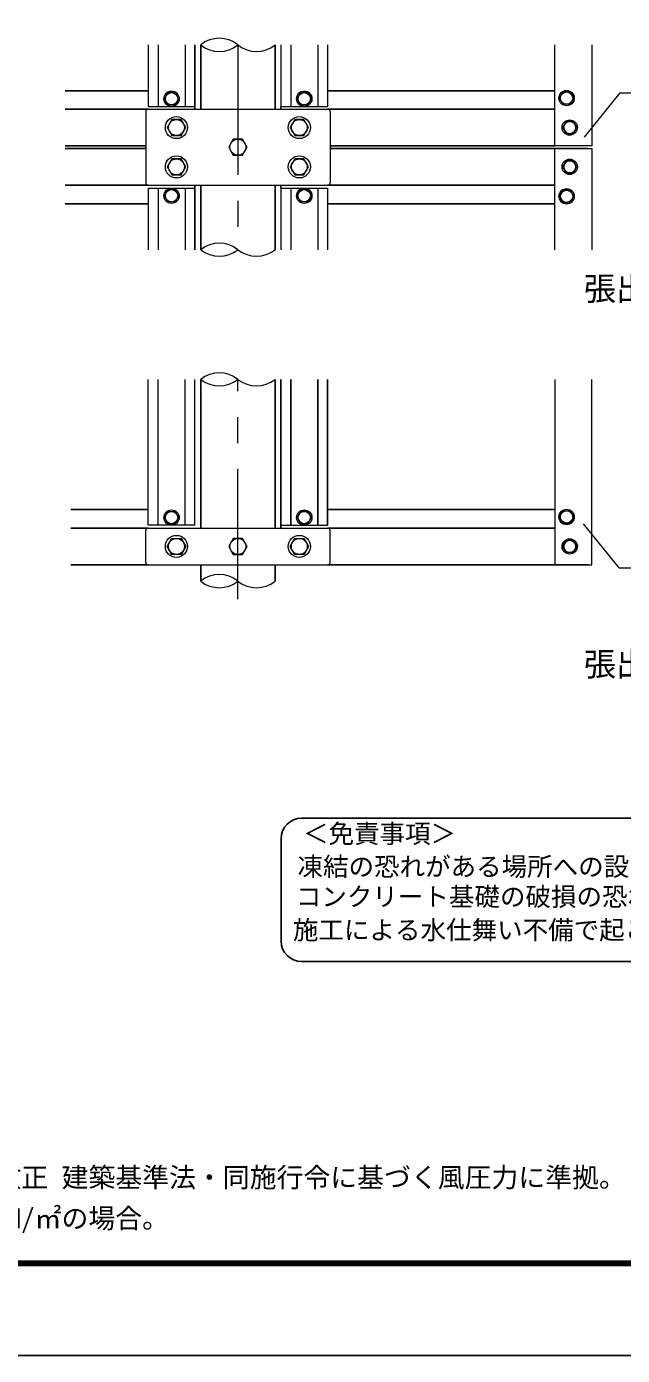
# Model space of a CAD drawing. Units: millimetres, scale not verified. Extents: x -4200 to 4200, y -2970 to 2970.
# Drawn here: x 646 to 2101, y -2970 to 276 of the extents above; entities that cross this region are included whole.
import ezdxf
from ezdxf.enums import TextEntityAlignment as Align

# ---------------------------------------------------------------- set-up
doc = ezdxf.new("R2010")
doc.units = ezdxf.units.MM
doc.header["$LTSCALE"] = 10
doc.linetypes.add('USER1', pattern=[50.8, 31.75, -6.35, 6.35, -6.35])
for name, color, linetype, lineweight in [('0-0_D-TTL', 7, 'Continuous', 25), ('0-1_D-TTL-TXT', 7, 'Continuous', 25), ('0-2_D-STR1', 1, 'Continuous', 25), ('0-3_D-STR3', 3, 'Continuous', 13), ('0-4_D-BMK', 2, 'USER1', 13), ('0-5_D-STR-DIM', 7, 'Continuous', 13), ('0-6_0', 7, 'Continuous', 25), ('0-8_D-STR-TXT', 7, 'Continuous', 13)]:
    doc.layers.add(name, color=color, linetype=linetype, lineweight=lineweight)
doc.styles.add('ＭＳ ゴシック', font='')
doc.styles.get('ＭＳ ゴシック').set_extended_font_data('MS Gothic')

msp = doc.modelspace()

# ---------------------------------------------------------------- linework, layer by layer
at = {"layer": '0-0_D-TTL', "color": 2}
msp.add_lwpolyline([(-4200, 2970), (4200, 2970), (4200, -2970), (-4200, -2970)], close=True, dxfattribs=at)
at = {"layer": '0-0_D-TTL'}
for points in [[(-3930, 2750), (3930, 2750), (3930, -2750), (-3930, -2750)], [(-3927.5, 2747.5), (3927.5, 2747.5), (3927.5, -2747.5), (-3927.5, -2747.5)], [(-3925, 2745), (3925, 2745), (3925, -2745), (-3925, -2745)], [(-3922.5, 2742.5), (3922.5, 2742.5), (3922.5, -2742.5), (-3922.5, -2742.5)], [(-3920, 2740), (3920, 2740), (3920, -2740), (-3920, -2740)]]:
    msp.add_lwpolyline(points, close=True, dxfattribs=at)
at = {"layer": '0-1_D-TTL-TXT', "color": 2}
for p, q in [((3762.77, -1657.72), (1317.22, -1657.72)), ((1267.22, -1707.72), (1267.22, -1957.72)), ((1317.22, -2007.72), (3762.77, -2007.72))]:
    msp.add_line(p, q, dxfattribs=at)
for centre, start, end in [((1317.22, -1707.72), 90, 180), ((1317.22, -1957.72), 180, 270)]:
    msp.add_arc(centre, 50, start, end, dxfattribs=at)
at = {"layer": '0-2_D-STR1'}
for p, q in [((1056.9, 74.4), (1056.9, 231.4)), ((1071.15, 231.4), (1071.15, 74.4)), ((1252.65, 231.4), (1252.65, 74.4)), ((739.88, 119.4), (942.9, 119.4)), ((1935.9, 119.4), (1380.9, 119.4)), ((739.88, 74.4), (942.9, 74.4)), ((1266.9, 81.15), (1266.9, 74.4)), ((1935.9, 74.4), (1380.9, 74.4)), ((739.88, -15.6), (936.9, -15.6)), ((739.88, -21.6), (936.9, -21.6)), ((1935.9, -15.6), (1386.9, -15.6)), ((1386.9, -21.6), (1935.9, -21.6)), ((739.88, -111.6), (942.9, -111.6)), ((1056.9, -268.98), (1056.9, -111.6)), ((1071.15, -111.6), (1071.15, -268.98)), ((1252.65, -111.6), (1252.65, -268.98)), ((1266.9, -111.6), (1266.9, -118.35)), ((1380.93, -111.6), (1935.9, -111.6)), ((739.88, -156.6), (942.9, -156.6)), ((1380.9, -156.6), (1935.9, -156.6)), ((1071.15, -948.87), (1071.15, -585.7)), ((1252.65, -948.87), (1252.65, -585.7)), ((753.98, -903.87), (942.9, -903.87)), ((1935.9, -903.87), (1380.9, -903.87)), ((753.98, -948.87), (942.9, -948.87)), ((1266.9, -948.87), (1266.9, -942.12)), ((1935.9, -948.87), (1380.9, -948.87)), ((753.98, -1038.87), (942.9, -1038.87)), ((1071.15, -1078.58), (1071.15, -1038.87)), ((1252.65, -1078.58), (1252.65, -1038.87)), ((1935.9, -1038.87), (1380.9, -1038.87))]:
    msp.add_line(p, q, dxfattribs=at)
at = {"layer": '0-3_D-STR3'}
for p, q in [((942.9, 231.4), (942.9, 81.15)), ((966.9, 231.4), (966.9, 81.15)), ((1032.9, 231.4), (1032.9, 81.15)), ((1056.9, 231.4), (1056.9, 81.15)), ((1266.9, 231.4), (1266.9, 81.15)), ((1290.9, 231.4), (1290.9, 81.15)), ((1356.9, 231.4), (1356.9, 81.15)), ((1380.9, 231.4), (1380.9, 81.15)), ((2025.9, 231.4), (2025.9, -15.6)), ((936.9, 68.4), (936.9, -105.6)), ((942.9, 81.15), (1056.9, 81.15)), ((942.9, 74.4), (1380.9, 74.4)), ((1266.9, 81.15), (1380.9, 81.15)), ((1386.9, 68.4), (1386.9, -105.6)), ((2016.9, -21.6), (1935.9, -21.6)), ((942.9, -111.6), (1380.9, -111.6)), ((942.9, -118.35), (1056.9, -118.35)), ((942.9, -118.35), (942.9, -268.98)), ((966.9, -118.35), (966.9, -268.98)), ((1032.9, -118.35), (1032.9, -268.98)), ((1056.9, -118.35), (1056.9, -268.98)), ((1266.9, -118.35), (1380.9, -118.35)), ((1266.9, -118.35), (1266.9, -268.98)), ((1290.9, -118.35), (1290.9, -268.98)), ((1356.9, -118.35), (1356.9, -268.98)), ((1380.9, -118.35), (1380.9, -268.98)), ((942.9, -942.12), (942.9, -585.7)), ((966.9, -942.12), (966.9, -585.7)), ((1032.9, -942.12), (1032.9, -585.7)), ((1056.9, -942.12), (1056.9, -585.7)), ((1266.9, -942.12), (1266.9, -585.7)), ((1266.9, -585.7), (1266.9, -942.12)), ((1290.9, -942.12), (1290.9, -585.7)), ((1290.9, -585.7), (1290.9, -942.12)), ((1356.9, -942.12), (1356.9, -585.7)), ((1356.9, -585.7), (1356.9, -942.12)), ((1380.9, -942.12), (1380.9, -585.7)), ((1380.9, -585.7), (1380.9, -942.12)), ((936.9, -1032.87), (936.9, -954.87)), ((1056.9, -942.12), (942.9, -942.12)), ((942.9, -948.87), (1380.9, -948.87)), ((1266.9, -942.12), (1380.9, -942.12)), ((1266.9, -942.12), (1380.9, -942.12)), ((1386.9, -1032.87), (1386.9, -954.87)), ((942.9, -1038.87), (1380.9, -1038.87)), ((2016.9, -1038.87), (1935.9, -1038.87))]:
    msp.add_line(p, q, dxfattribs=at)
for points in [[(2025.9, -15.6), (1935.9, -15.6), (1935.9, 231.4)], [(1935.9, -268.98), (1935.9, -21.6), (2025.9, -21.6), (2025.9, -268.98)], [(1935.9, -585.7), (1935.9, -1038.87), (2025.9, -1038.87), (2025.9, -585.7)]]:
    msp.add_lwpolyline(points, dxfattribs=at)
for points in [[(982.58, 99.9), (991.24, 114.9), (1008.56, 114.9), (1017.22, 99.9), (1008.56, 84.9), (991.24, 84.9)], [(1306.58, 99.9), (1315.24, 114.9), (1332.56, 114.9), (1341.22, 99.9), (1332.56, 84.9), (1315.24, 84.9)], [(1981.72, 101.4), (1973.06, 86.4), (1955.74, 86.4), (1947.08, 101.4), (1955.74, 116.4), (1973.06, 116.4)], [(1034.4, 29.4), (1023.18, 48.9), (1000.63, 48.9), (989.4, 29.4), (1000.63, 9.9), (1023.18, 9.9)], [(1334.4, 29.4), (1323.18, 48.9), (1300.63, 48.9), (1289.4, 29.4), (1300.63, 9.9), (1323.18, 9.9)], [(1989.22, 29.4), (1980.56, 44.4), (1963.24, 44.4), (1954.58, 29.4), (1963.24, 14.4), (1980.56, 14.4)], [(1184.4, -18.6), (1173.18, 0.9), (1150.63, 0.9), (1139.4, -18.6), (1150.63, -38.1), (1173.18, -38.1)], [(1034.4, -66.6), (1023.18, -47.1), (1000.63, -47.1), (989.4, -66.6), (1000.63, -86.1), (1023.18, -86.1)], [(1334.4, -66.6), (1323.18, -47.1), (1300.63, -47.1), (1289.4, -66.6), (1300.63, -86.1), (1323.18, -86.1)], [(1989.22, -66.6), (1980.56, -51.6), (1963.24, -51.6), (1954.58, -66.6), (1963.24, -81.6), (1980.56, -81.6)], [(982.58, -137.1), (991.24, -122.1), (1008.56, -122.1), (1017.22, -137.1), (1008.56, -152.1), (991.24, -152.1)], [(1306.58, -137.1), (1315.24, -122.1), (1332.56, -122.1), (1341.22, -137.1), (1332.56, -152.1), (1315.24, -152.1)], [(1981.72, -138.6), (1973.06, -123.6), (1955.74, -123.6), (1947.08, -138.6), (1955.74, -153.6), (1973.06, -153.6)], [(1017.22, -923.37), (1008.56, -938.37), (991.24, -938.37), (982.58, -923.37), (991.24, -908.37), (1008.56, -908.37)], [(1306.58, -923.37), (1315.24, -938.37), (1332.56, -938.37), (1341.22, -923.37), (1332.56, -908.37), (1315.24, -908.37)], [(1981.72, -921.87), (1973.06, -936.87), (1955.74, -936.87), (1947.08, -921.87), (1955.74, -906.87), (1973.06, -906.87)], [(1034.4, -993.87), (1023.18, -1013.37), (1000.63, -1013.37), (989.4, -993.87), (1000.63, -974.37), (1023.18, -974.37)], [(1184.4, -993.87), (1173.18, -974.37), (1150.63, -974.37), (1139.4, -993.87), (1150.63, -1013.37), (1173.18, -1013.37)], [(1334.4, -993.87), (1323.18, -1013.37), (1300.63, -1013.37), (1289.4, -993.87), (1300.63, -974.37), (1323.18, -974.37)], [(1989.22, -993.87), (1980.56, -1008.87), (1963.24, -1008.87), (1954.58, -993.87), (1963.24, -978.87), (1980.56, -978.87)]]:
    msp.add_lwpolyline(points, close=True, dxfattribs=at)
for centre, radius in [((999.9, 99.9), 18.75), ((999.9, 99.9), 15), ((1323.9, 99.9), 18.75), ((1323.9, 99.9), 15), ((1964.4, 101.4), 18.75), ((1964.4, 101.4), 15), ((1011.9, 29.4), 27), ((1011.9, 29.4), 19.5), ((1311.9, 29.4), 27), ((1311.9, 29.4), 19.5), ((1971.9, 29.4), 18.75), ((1971.9, 29.4), 15), ((1161.9, -18.6), 19.5), ((1011.9, -66.6), 27), ((1011.9, -66.6), 19.5), ((1311.9, -66.6), 27), ((1311.9, -66.6), 19.5), ((1971.9, -66.6), 18.75), ((1971.9, -66.6), 15), ((999.9, -137.1), 18.75), ((999.9, -137.1), 15), ((1323.9, -137.1), 18.75), ((1323.9, -137.1), 15), ((1964.4, -138.6), 18.75), ((1964.4, -138.6), 15), ((999.9, -923.37), 18.75), ((999.9, -923.37), 15), ((1323.9, -923.37), 18.75), ((1323.9, -923.37), 15), ((1964.4, -921.87), 18.75), ((1964.4, -921.87), 15), ((1011.9, -993.87), 27), ((1311.9, -993.87), 27), ((1011.9, -993.87), 19.5), ((1161.9, -993.87), 19.5), ((1311.9, -993.87), 19.5), ((1971.9, -993.87), 18.75), ((1971.9, -993.87), 15)]:
    msp.add_circle(centre, radius, dxfattribs=at)
for centre, start, end in [((942.9, 68.4), 90, 180), ((1380.9, 68.4), 0, 90), ((942.9, -105.6), 180, 270), ((1380.9, -105.6), 270, 0), ((942.9, -954.87), 90, 180), ((1380.9, -954.87), 0, 90), ((942.9, -1032.87), 180, 270), ((1380.9, -1032.87), 270, 0)]:
    msp.add_arc(centre, 6, start, end, dxfattribs=at)
at = {"layer": '0-4_D-BMK'}
for p, q in [((1161.9, 231.4), (1161.9, -268.98)), ((1161.9, -1122.32), (1161.9, -585.7))]:
    msp.add_line(p, q, dxfattribs=at)
at = {"layer": '0-5_D-STR-DIM'}
for centre, start, end in [((1116.53, 175.42), 50.97549, 129.02451), ((1116.53, 287.39), 230.97549, 309.02451), ((1207.28, 287.39), 230.97549, 309.02451), ((1116.53, -324.96), 50.97549, 129.02451), ((1116.53, -212.99), 230.97549, 309.02451), ((1207.28, -212.99), 230.97549, 309.02451), ((1116.53, -641.68), 50.97549, 129.02451), ((1116.53, -529.71), 230.97549, 309.02451), ((1207.28, -529.71), 230.97549, 309.02451), ((1116.53, -1134.57), 50.97549, 129.02451), ((1116.53, -1022.6), 230.97549, 309.02451), ((1207.28, -1022.6), 230.97549, 309.02451)]:
    msp.add_arc(centre, 72.06, start, end, dxfattribs=at)
at = {"layer": '0-6_0'}
for centre in [(1971.9, 29.4), (1971.9, -66.6), (1971.9, -66.6), (1971.9, -993.87), (1971.9, -993.87)]:
    msp.add_circle(centre, 15, dxfattribs=at)
at = {"layer": '0-8_D-STR-TXT'}
for p, q in [((2094.53, 114), (2007.35, 6.11)), ((2094.53, 114), (2362.6, 114)), ((2092.72, -1046.33), (2005.54, -938.43)), ((2092.72, -1046.33), (2360.79, -1046.33))]:
    msp.add_line(p, q, dxfattribs=at)

# ---------------------------------------------------------------- texts
at = {"layer": '0-1_D-TTL-TXT', "style": 'ＭＳ ゴシック'}
for s, height, p in [('張出部中段取付詳細', 57.7, (2006.35, -410.21)), ('張出部下段取付詳細', 57.7, (2006.35, -1327.58)), ('＜免責事項＞ \u3000\u3000', 45.67, (1320.92, -1731.9)), ('凍結の恐れがある場所への設置は、内部に溜まった雨水等の凍結融解により支柱の破損や', 45.67, (1307.4, -1812.39)), ('コンクリート基礎の破損の恐れがありますので施工時、水仕舞いを行ってください。', 45.67, (1303.29, -1885.82)), ('施工による水仕舞い不備で起こる支柱・基礎の破損について当社は責任を負いかねます。 ', 45.67, (1296.3, -1967.31)), ('（設計条件）風荷重：昭和57年改正 建築基準法・同施行令に基づく風圧力に準拠。', 48.09, (-350.6, -2573.6)), ('（基礎条件）長期許容地耐力98kN/㎡の場合。', 48.09, (-350.6, -2673.6))]:
    msp.add_text(s, height=height, dxfattribs=at).set_placement(p, align=Align.BOTTOM_LEFT)

doc.saveas('drawing.dxf')
